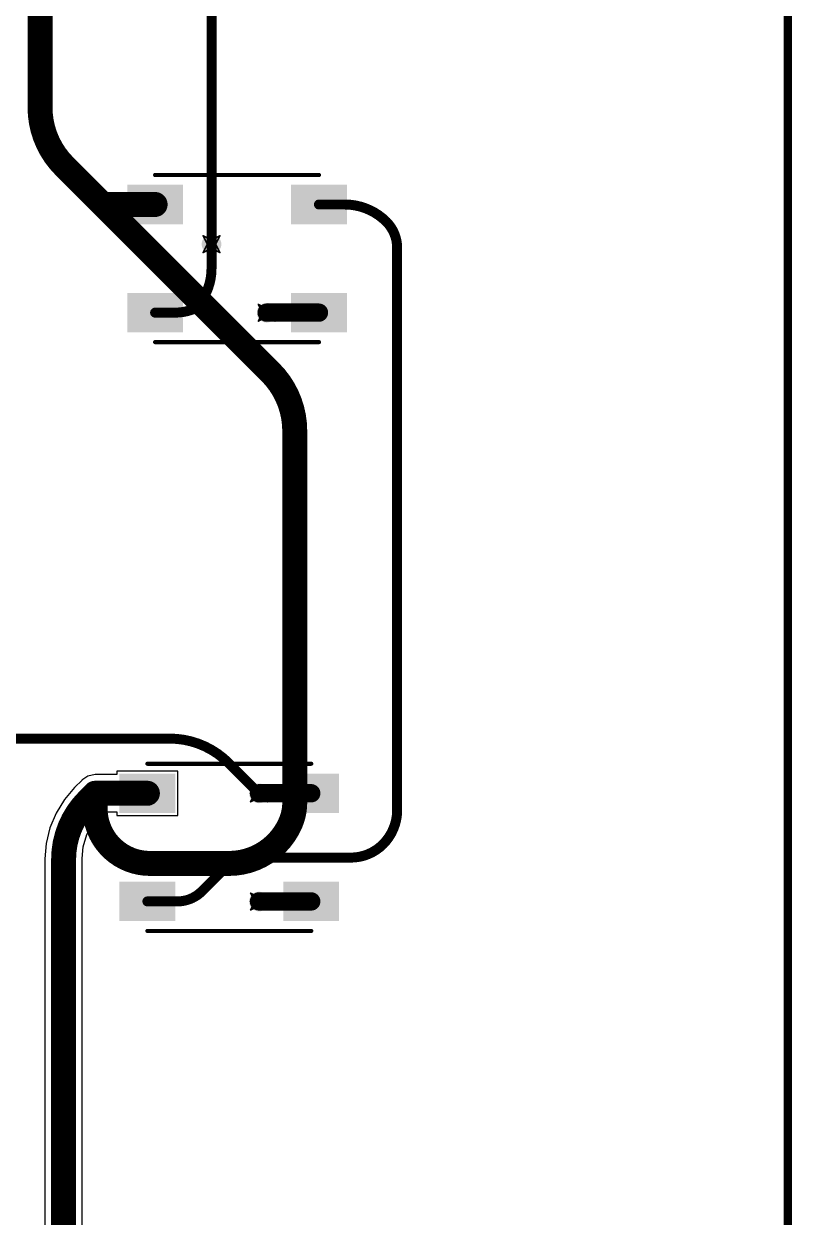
# Model space of a CAD drawing. Header units: inches. Extents: x -11 to 1110, y -7 to 455.
# Drawn here: x 680.68 to 704.13, y 102.49 to 138.9 of the extents above; entities that cross this region are included whole.
import ezdxf

# ---------------------------------------------------------------- set-up
doc = ezdxf.new("R2010")
doc.units = ezdxf.units.IN
for name, color, linetype in [('Board_outline', 216, 'Continuous'), ('Bottom Layer', 5, 'Continuous'), ('Drill Drawing', 1, 'Continuous'), ('Top Layer', 1, 'Continuous'), ('Top Overlay', 2, 'Continuous'), ('Top Paste', 8, 'Continuous'), ('Top Solder', 216, 'Continuous'), ('Via Holes', 16, 'Continuous')]:
    doc.layers.add(name, color=color, linetype=linetype)

# ---------------------------------------------------------------- blocks, each defined once
blk = doc.blocks.new('WS2812B_B_W_185')
at = {"layer": 'Top Layer'}
for points in [[(-3.24999985, 2.15000078), (-1.75000031, 2.15000078), (-1.75000031, 1.15000278), (-3.24999985, 1.15000278)], [(3.24999985, 1.15000278), (1.75000031, 1.15000278), (1.75000031, 2.15000078), (3.24999985, 2.15000078)], [(-3.24999985, -1.15000024), (-1.75000031, -1.15000024), (-1.75000031, -2.14999824), (-3.24999985, -2.14999824)], [(1.75000031, -1.15000024), (3.24999985, -1.15000024), (3.24999985, -2.14999824), (1.75000031, -2.14999824)]]:
    blk.add_hatch(color=1, dxfattribs=at).paths.add_polyline_path(points)
at = {"layer": 'Top Paste'}
for points in [[(-3.24999985, 2.15000078), (-1.75000031, 2.15000078), (-1.75000031, 1.15000278), (-3.24999985, 1.15000278)], [(3.24999985, 1.15000278), (1.75000031, 1.15000278), (1.75000031, 2.15000078), (3.24999985, 2.15000078)], [(-3.24999985, -1.15000024), (-1.75000031, -1.15000024), (-1.75000031, -2.14999824), (-3.24999985, -2.14999824)], [(1.75000031, -1.15000024), (3.24999985, -1.15000024), (3.24999985, -2.14999824), (1.75000031, -2.14999824)]]:
    blk.add_hatch(color=8, dxfattribs=at).paths.add_polyline_path(points)
at = {"layer": 'Top Solder'}
for points in [[(-3.35159985, 2.25160078), (-1.64840031, 2.25160078), (-1.64840031, 1.04840278), (-3.35159985, 1.04840278)], [(3.35159985, 1.04840278), (1.64840031, 1.04840278), (1.64840031, 2.25160078), (3.35159985, 2.25160078)], [(-3.35159985, -1.04840024), (-1.64840031, -1.04840024), (-1.64840031, -2.25159824), (-3.35159985, -2.25159824)], [(1.64840031, -1.04840024), (3.35159985, -1.04840024), (3.35159985, -2.25159824), (1.64840031, -2.25159824)]]:
    blk.add_hatch(color=216, dxfattribs=at).paths.add_polyline_path(points)
at = {"layer": 'Top Overlay'}
for points in [[(-2.50000008, 2.55080008, 0.127, 0.127, 0), (2.50000008, 2.55080008, 0.127, 0.127, 0)], [(-3.556, 1.8034, 0.254, 0.254, 0), (-3.429, 1.6764, 0.254, 0.254, 0)], [(-3.556, 1.5494, 0.254, 0.254, 0), (-3.556, 1.8034, 0.254, 0.254, 0)], [(-3.556, 1.5494, 0.254, 0.254, 0), (-3.429, 1.6764, 0.254, 0.254, 0)], [(-2.50000008, -2.55079754, 0.127, 0.127, 0), (2.50000008, -2.55079754, 0.127, 0.127, 0)]]:
    blk.add_lwpolyline(points, format="xyseb", dxfattribs=at)
for points in [[(-2.53175008, 2.55080008, 0.0635, 0.0635, 1), (-2.46825008, 2.55080008, 0.0635, 0.0635, 1)], [(2.46825008, 2.55080008, 0.0635, 0.0635, 1), (2.53175008, 2.55080008, 0.0635, 0.0635, 1)], [(-3.619499999999999, 1.8034, 0.127, 0.127, 1), (-3.4925, 1.8034, 0.127, 0.127, 1)], [(-3.619499999999999, 1.8034, 0.127, 0.127, 1), (-3.4925, 1.8034, 0.127, 0.127, 1)], [(-3.619499999999999, 1.5494, 0.127, 0.127, 1), (-3.4925, 1.5494, 0.127, 0.127, 1)], [(-3.619499999999999, 1.5494, 0.127, 0.127, 1), (-3.4925, 1.5494, 0.127, 0.127, 1)], [(-3.4925, 1.6764, 0.127, 0.127, 1), (-3.3655, 1.6764, 0.127, 0.127, 1)], [(-3.4925, 1.6764, 0.127, 0.127, 1), (-3.3655, 1.6764, 0.127, 0.127, 1)], [(-2.53175008, -2.55079754, 0.0635, 0.0635, 1), (-2.46825008, -2.55079754, 0.0635, 0.0635, 1)], [(2.46825008, -2.55079754, 0.0635, 0.0635, 1), (2.53175008, -2.55079754, 0.0635, 0.0635, 1)]]:
    blk.add_lwpolyline(points, format="xyseb", close=True, dxfattribs=at)
blk = doc.blocks.new('WS2812B_B_W_194')
at = {"layer": 'Top Layer'}
for points in [[(-3.24999985, 2.15000078), (-1.75000031, 2.15000078), (-1.75000031, 1.15000278), (-3.24999985, 1.15000278)], [(3.24999985, 1.15000278), (1.75000031, 1.15000278), (1.75000031, 2.15000078), (3.24999985, 2.15000078)], [(-3.24999985, -1.15000024), (-1.75000031, -1.15000024), (-1.75000031, -2.14999824), (-3.24999985, -2.14999824)], [(1.75000031, -1.15000024), (3.24999985, -1.15000024), (3.24999985, -2.14999824), (1.75000031, -2.14999824)]]:
    blk.add_hatch(color=1, dxfattribs=at).paths.add_polyline_path(points)
at = {"layer": 'Top Paste'}
for points in [[(-3.24999985, 2.15000078), (-1.75000031, 2.15000078), (-1.75000031, 1.15000278), (-3.24999985, 1.15000278)], [(3.24999985, 1.15000278), (1.75000031, 1.15000278), (1.75000031, 2.15000078), (3.24999985, 2.15000078)], [(-3.24999985, -1.15000024), (-1.75000031, -1.15000024), (-1.75000031, -2.14999824), (-3.24999985, -2.14999824)], [(1.75000031, -1.15000024), (3.24999985, -1.15000024), (3.24999985, -2.14999824), (1.75000031, -2.14999824)]]:
    blk.add_hatch(color=8, dxfattribs=at).paths.add_polyline_path(points)
at = {"layer": 'Top Solder'}
for points in [[(-3.35159985, 2.25160078), (-1.64840031, 2.25160078), (-1.64840031, 1.04840278), (-3.35159985, 1.04840278)], [(3.35159985, 1.04840278), (1.64840031, 1.04840278), (1.64840031, 2.25160078), (3.35159985, 2.25160078)], [(-3.35159985, -1.04840024), (-1.64840031, -1.04840024), (-1.64840031, -2.25159824), (-3.35159985, -2.25159824)], [(1.64840031, -1.04840024), (3.35159985, -1.04840024), (3.35159985, -2.25159824), (1.64840031, -2.25159824)]]:
    blk.add_hatch(color=216, dxfattribs=at).paths.add_polyline_path(points)
at = {"layer": 'Top Overlay'}
for points in [[(-2.50000008, 2.55080008, 0.127, 0.127, 0), (2.50000008, 2.55080008, 0.127, 0.127, 0)], [(-3.556, 1.8034, 0.254, 0.254, 0), (-3.429, 1.6764, 0.254, 0.254, 0)], [(-3.556, 1.5494, 0.254, 0.254, 0), (-3.556, 1.8034, 0.254, 0.254, 0)], [(-3.556, 1.5494, 0.254, 0.254, 0), (-3.429, 1.6764, 0.254, 0.254, 0)], [(-2.50000008, -2.55079754, 0.127, 0.127, 0), (2.50000008, -2.55079754, 0.127, 0.127, 0)]]:
    blk.add_lwpolyline(points, format="xyseb", dxfattribs=at)
for points in [[(-2.53175008, 2.55080008, 0.0635, 0.0635, 1), (-2.46825008, 2.55080008, 0.0635, 0.0635, 1)], [(2.46825008, 2.55080008, 0.0635, 0.0635, 1), (2.53175008, 2.55080008, 0.0635, 0.0635, 1)], [(-3.619499999999999, 1.8034, 0.127, 0.127, 1), (-3.4925, 1.8034, 0.127, 0.127, 1)], [(-3.619499999999999, 1.8034, 0.127, 0.127, 1), (-3.4925, 1.8034, 0.127, 0.127, 1)], [(-3.619499999999999, 1.5494, 0.127, 0.127, 1), (-3.4925, 1.5494, 0.127, 0.127, 1)], [(-3.619499999999999, 1.5494, 0.127, 0.127, 1), (-3.4925, 1.5494, 0.127, 0.127, 1)], [(-3.4925, 1.6764, 0.127, 0.127, 1), (-3.3655, 1.6764, 0.127, 0.127, 1)], [(-3.4925, 1.6764, 0.127, 0.127, 1), (-3.3655, 1.6764, 0.127, 0.127, 1)], [(-2.53175008, -2.55079754, 0.0635, 0.0635, 1), (-2.46825008, -2.55079754, 0.0635, 0.0635, 1)], [(2.46825008, -2.55079754, 0.0635, 0.0635, 1), (2.53175008, -2.55079754, 0.0635, 0.0635, 1)]]:
    blk.add_lwpolyline(points, format="xyseb", close=True, dxfattribs=at)

msp = doc.modelspace()

# ---------------------------------------------------------------- hatches: boundary and pattern name
at = {"layer": 'Bottom Layer'}
h = msp.add_hatch(color=5, dxfattribs=at)
edge = h.paths.add_edge_path()
edge.add_arc((683.09215934, 133.38894328), 0.2999994, 0, 360)
h = msp.add_hatch(color=5, dxfattribs=at)
edge = h.paths.add_edge_path()
edge.add_arc((686.4096, 132.1816), 0.2999994, 0, 360)
h = msp.add_hatch(color=5, dxfattribs=at)
edge = h.paths.add_edge_path()
edge.add_arc((688.0921595, 130.08894226), 0.2999994, 0, 360)
h = msp.add_hatch(color=5, dxfattribs=at)
edge = h.paths.add_edge_path()
edge.add_arc((682.85725506, 115.42186466), 0.2999994, 0, 360)
h = msp.add_hatch(color=5, dxfattribs=at)
edge = h.paths.add_edge_path()
edge.add_arc((687.85725522, 115.42186466), 0.2999994, 0, 360)
h = msp.add_hatch(color=5, dxfattribs=at)
edge = h.paths.add_edge_path()
edge.add_arc((687.85725522, 112.12186364), 0.2999994, 0, 360)
at = {"layer": 'Top Layer'}
h = msp.add_hatch(color=1, dxfattribs=at)
edge = h.paths.add_edge_path()
edge.add_arc((683.09215934, 133.38894328), 0.2999994, 0, 360)
h = msp.add_hatch(color=1, dxfattribs=at)
edge = h.paths.add_edge_path()
edge.add_arc((686.4096, 132.1816), 0.2999994, 0, 360)
h = msp.add_hatch(color=1, dxfattribs=at)
edge = h.paths.add_edge_path()
edge.add_arc((688.0921595, 130.08894226), 0.2999994, 0, 360)
h = msp.add_hatch(color=1, dxfattribs=at)
edge = h.paths.add_edge_path()
edge.add_arc((682.85725506, 115.42186466), 0.2999994, 0, 360)
h = msp.add_hatch(color=1, dxfattribs=at)
edge = h.paths.add_edge_path()
edge.add_arc((687.85725522, 115.42186466), 0.2999994, 0, 360)
h = msp.add_hatch(color=1, dxfattribs=at)
edge = h.paths.add_edge_path()
edge.add_arc((687.85725522, 112.12186364), 0.2999994, 0, 360)
at = {"layer": 'Via Holes'}
h = msp.add_hatch(color=7, dxfattribs=at)
edge = h.paths.add_edge_path()
edge.add_arc((683.09215934, 133.38894328), 0.1499997, 0, 360)
h = msp.add_hatch(color=7, dxfattribs=at)
edge = h.paths.add_edge_path()
edge.add_arc((686.4096, 132.1816), 0.1499997, 0, 360)
h = msp.add_hatch(color=7, dxfattribs=at)
edge = h.paths.add_edge_path()
edge.add_arc((688.0921595, 130.08894226), 0.1499997, 0, 360)
h = msp.add_hatch(color=7, dxfattribs=at)
edge = h.paths.add_edge_path()
edge.add_arc((682.85725506, 115.42186466), 0.1499997, 0, 360)
h = msp.add_hatch(color=7, dxfattribs=at)
edge = h.paths.add_edge_path()
edge.add_arc((687.85725522, 115.42186466), 0.1499997, 0, 360)
h = msp.add_hatch(color=7, dxfattribs=at)
edge = h.paths.add_edge_path()
edge.add_arc((687.85725522, 112.12186364), 0.1499997, 0, 360)

# ---------------------------------------------------------------- linework, layer by layer
at = {"layer": 'Board_outline'}
msp.add_lwpolyline([(703.99999916, 0, 0.254, 0.254, 0), (703.99999916, 369.9999991399999, 0.254, 0.254, 0)], format="xyseb", dxfattribs=at)
at = {"layer": 'Bottom Layer'}
for points in [[(686.4096, 132.1816, 0.3048, 0.3048, 0), (686.4096, 149.2952691, 0.3048, 0.3048, 0)], [(681.1772, 136.35600618, 0.7619999999999999, 0.7619999999999999, 0), (681.1772, 147.39333742, 0.7619999999999999, 0.7619999999999999, 0)], [(681.92114822, 134.5599544, 0.7619999999999999, 0.7619999999999999, -0.198912367379658), (681.1772, 136.35600618, 0.7619999999999999, 0.7619999999999999, 0)], [(681.92114822, 134.5599544, 0.7619999999999999, 0.7619999999999999, 0), (683.09215934, 133.38894328, 0.7619999999999999, 0.7619999999999999, 0)], [(683.09215934, 133.38894328, 0.7619999999999999, 0.7619999999999999, 0), (688.2056517799999, 128.27545084, 0.7619999999999999, 0.7619999999999999, 0)], [(688.2056517799999, 128.27545084, 0.7619999999999999, 0.7619999999999999, -0.198912367379658), (688.9495999999999, 126.47939906, 0.7619999999999999, 0.7619999999999999, 0)], [(688.94959746, 115.14284566, 0.7619999999999999, 0.7619999999999999, 0), (688.9495999999999, 126.47939906, 0.7619999999999999, 0.7619999999999999, 0)], [(669.82010054, 117.094, 0.3048, 0.3048, 0), (685.13301632, 117.094, 0.3048, 0.3048, 0)], [(685.13301632, 117.094, 0.3048, 0.3048, -0.198912367379658), (686.9290681, 116.35005178, 0.3048, 0.3048, 0)], [(686.9290681, 116.35005178, 0.3048, 0.3048, 0), (687.85725522, 115.42186466, 0.3048, 0.3048, 0)], [(682.85725506, 114.95674494, 0.7619999999999999, 0.7619999999999999, 0), (682.85725506, 115.42186466, 0.7619999999999999, 0.7619999999999999, 0)], [(688.9495999999999, 115.14284566, 0.7619999999999999, 0.7619999999999999, -0.1012647604490664), (688.82302418, 114.52428708, 0.7619999999999999, 0.7619999999999999, 0)], [(684.53, 113.284, 0.7619999999999999, 0.7619999999999999, -0.4142135623730951), (682.85725506, 114.95674494, 0.7619999999999999, 0.7619999999999999, 0)], [(688.82302418, 114.52428708, 0.7619999999999999, 0.7619999999999999, -0.3003504502585266), (686.94454686, 113.28399746, 0.7619999999999999, 0.7619999999999999, 0)], [(684.53, 113.284, 0.7619999999999999, 0.7619999999999999, 0), (686.94257836, 113.284, 0.7619999999999999, 0.7619999999999999, 0)], [(686.94257836, 113.284, 0.7619999999999999, 0.7619999999999999, 0), (686.94454686, 113.28399746, 0.7619999999999999, 0.7619999999999999, 0)]]:
    msp.add_lwpolyline(points, format="xyseb", dxfattribs=at)
for points in [[(680.9867, 136.35600618, 0.3809999999999999, 0.3809999999999999, 1), (681.3677, 136.35600618, 0.3809999999999999, 0.3809999999999999, 1)], [(680.9867, 136.35600618, 0.3809999999999999, 0.3809999999999999, 1), (681.3677, 136.35600618, 0.3809999999999999, 0.3809999999999999, 1)], [(681.7306482199999, 134.5599544, 0.3809999999999999, 0.3809999999999999, 1), (682.11164822, 134.5599544, 0.3809999999999999, 0.3809999999999999, 1)], [(681.7306482199999, 134.5599544, 0.3809999999999999, 0.3809999999999999, 1), (682.11164822, 134.5599544, 0.3809999999999999, 0.3809999999999999, 1)], [(682.9016593399999, 133.38894328, 0.3809999999999999, 0.3809999999999999, 1), (683.28265934, 133.38894328, 0.3809999999999999, 0.3809999999999999, 1)], [(682.9016593399999, 133.38894328, 0.3809999999999999, 0.3809999999999999, 1), (683.28265934, 133.38894328, 0.3809999999999999, 0.3809999999999999, 1)], [(686.3334, 132.1816, 0.1524, 0.1524, 1), (686.4858, 132.1816, 0.1524, 0.1524, 1)], [(688.01515178, 128.27545084, 0.3809999999999999, 0.3809999999999999, 1), (688.39615178, 128.27545084, 0.3809999999999999, 0.3809999999999999, 1)], [(688.01515178, 128.27545084, 0.3809999999999999, 0.3809999999999999, 1), (688.39615178, 128.27545084, 0.3809999999999999, 0.3809999999999999, 1)], [(688.7590999999999, 126.47939906, 0.3809999999999999, 0.3809999999999999, 1), (689.1401, 126.47939906, 0.3809999999999999, 0.3809999999999999, 1)], [(688.7590999999999, 126.47939906, 0.3809999999999999, 0.3809999999999999, 1), (689.1401, 126.47939906, 0.3809999999999999, 0.3809999999999999, 1)], [(685.05681632, 117.094, 0.1524, 0.1524, 1), (685.20921632, 117.094, 0.1524, 0.1524, 1)], [(685.05681632, 117.094, 0.1524, 0.1524, 1), (685.20921632, 117.094, 0.1524, 0.1524, 1)], [(686.8528681, 116.35005178, 0.1524, 0.1524, 1), (687.0052681, 116.35005178, 0.1524, 0.1524, 1)], [(686.8528681, 116.35005178, 0.1524, 0.1524, 1), (687.0052681, 116.35005178, 0.1524, 0.1524, 1)], [(682.66675506, 115.42186466, 0.3809999999999999, 0.3809999999999999, 1), (683.0477550599999, 115.42186466, 0.3809999999999999, 0.3809999999999999, 1)], [(687.78105522, 115.42186466, 0.1524, 0.1524, 1), (687.9334552199999, 115.42186466, 0.1524, 0.1524, 1)], [(688.75909746, 115.14284566, 0.3809999999999999, 0.3809999999999999, 1), (689.14009746, 115.14284566, 0.3809999999999999, 0.3809999999999999, 1)], [(688.7590999999999, 115.14284566, 0.3809999999999999, 0.3809999999999999, 1), (689.1401, 115.14284566, 0.3809999999999999, 0.3809999999999999, 1)], [(682.66675506, 114.95674494, 0.3809999999999999, 0.3809999999999999, 1), (683.0477550599999, 114.95674494, 0.3809999999999999, 0.3809999999999999, 1)], [(682.66675506, 114.95674494, 0.3809999999999999, 0.3809999999999999, 1), (683.0477550599999, 114.95674494, 0.3809999999999999, 0.3809999999999999, 1)], [(688.6325241799999, 114.52428708, 0.3809999999999999, 0.3809999999999999, 1), (689.01352418, 114.52428708, 0.3809999999999999, 0.3809999999999999, 1)], [(688.6325241799999, 114.52428708, 0.3809999999999999, 0.3809999999999999, 1), (689.01352418, 114.52428708, 0.3809999999999999, 0.3809999999999999, 1)], [(684.3394999999999, 113.284, 0.3809999999999999, 0.3809999999999999, 1), (684.7204999999999, 113.284, 0.3809999999999999, 0.3809999999999999, 1)], [(684.3394999999999, 113.284, 0.3809999999999999, 0.3809999999999999, 1), (684.7204999999999, 113.284, 0.3809999999999999, 0.3809999999999999, 1)], [(686.7520783599999, 113.284, 0.3809999999999999, 0.3809999999999999, 1), (687.13307836, 113.284, 0.3809999999999999, 0.3809999999999999, 1)], [(686.7520783599999, 113.284, 0.3809999999999999, 0.3809999999999999, 1), (687.13307836, 113.284, 0.3809999999999999, 0.3809999999999999, 1)], [(686.7540468599999, 113.28399746, 0.3809999999999999, 0.3809999999999999, 1), (687.13504686, 113.28399746, 0.3809999999999999, 0.3809999999999999, 1)], [(686.7540468599999, 113.28399746, 0.3809999999999999, 0.3809999999999999, 1), (687.13504686, 113.28399746, 0.3809999999999999, 0.3809999999999999, 1)]]:
    msp.add_lwpolyline(points, format="xyseb", close=True, dxfattribs=at)
at = {"layer": 'Drill Drawing'}
for points in [[(682.83815934, 133.64294328, 0.0508, 0.0508, 0), (683.09215934, 133.51594328, 0.0508, 0.0508, 0)], [(682.83815934, 133.64294328, 0.0508, 0.0508, 0), (682.96515934, 133.38894328, 0.0508, 0.0508, 0)], [(683.09215934, 133.51594328, 0.0508, 0.0508, 0), (683.34615934, 133.64294328, 0.0508, 0.0508, 0)], [(683.2191593399999, 133.38894328, 0.0508, 0.0508, 0), (683.34615934, 133.64294328, 0.0508, 0.0508, 0)], [(682.83815934, 133.13494328, 0.0508, 0.0508, 0), (682.96515934, 133.38894328, 0.0508, 0.0508, 0)], [(682.83815934, 133.13494328, 0.0508, 0.0508, 0), (683.09215934, 133.26194328, 0.0508, 0.0508, 0)], [(683.09215934, 133.26194328, 0.0508, 0.0508, 0), (683.34615934, 133.13494328, 0.0508, 0.0508, 0)], [(683.2191593399999, 133.38894328, 0.0508, 0.0508, 0), (683.34615934, 133.13494328, 0.0508, 0.0508, 0)], [(686.1555999999999, 132.4356, 0.0508, 0.0508, 0), (686.4096, 132.3086, 0.0508, 0.0508, 0)], [(686.1555999999999, 132.4356, 0.0508, 0.0508, 0), (686.2825999999999, 132.1816, 0.0508, 0.0508, 0)], [(686.1555999999999, 131.9276, 0.0508, 0.0508, 0), (686.2825999999999, 132.1816, 0.0508, 0.0508, 0)], [(686.4096, 132.3086, 0.0508, 0.0508, 0), (686.6636, 132.4356, 0.0508, 0.0508, 0)], [(686.5365999999999, 132.1816, 0.0508, 0.0508, 0), (686.6636, 132.4356, 0.0508, 0.0508, 0)], [(686.5365999999999, 132.1816, 0.0508, 0.0508, 0), (686.6636, 131.9276, 0.0508, 0.0508, 0)], [(686.1555999999999, 131.9276, 0.0508, 0.0508, 0), (686.4096, 132.0546, 0.0508, 0.0508, 0)], [(686.4096, 132.0546, 0.0508, 0.0508, 0), (686.6636, 131.9276, 0.0508, 0.0508, 0)], [(687.8381595, 130.34294226, 0.0508, 0.0508, 0), (688.0921595, 130.21594226, 0.0508, 0.0508, 0)], [(687.8381595, 130.34294226, 0.0508, 0.0508, 0), (687.9651594999999, 130.08894226, 0.0508, 0.0508, 0)], [(688.0921595, 130.21594226, 0.0508, 0.0508, 0), (688.3461595, 130.34294226, 0.0508, 0.0508, 0)], [(688.2191595, 130.08894226, 0.0508, 0.0508, 0), (688.3461595, 130.34294226, 0.0508, 0.0508, 0)], [(687.8381595, 129.83494226, 0.0508, 0.0508, 0), (687.9651594999999, 130.08894226, 0.0508, 0.0508, 0)], [(688.2191595, 130.08894226, 0.0508, 0.0508, 0), (688.3461595, 129.83494226, 0.0508, 0.0508, 0)], [(687.8381595, 129.83494226, 0.0508, 0.0508, 0), (688.0921595, 129.96194226, 0.0508, 0.0508, 0)], [(688.0921595, 129.96194226, 0.0508, 0.0508, 0), (688.3461595, 129.83494226, 0.0508, 0.0508, 0)], [(682.6032550599999, 115.67586466, 0.0508, 0.0508, 0), (682.85725506, 115.54886466, 0.0508, 0.0508, 0)], [(682.6032550599999, 115.67586466, 0.0508, 0.0508, 0), (682.73025506, 115.42186466, 0.0508, 0.0508, 0)], [(682.6032550599999, 115.16786466, 0.0508, 0.0508, 0), (682.73025506, 115.42186466, 0.0508, 0.0508, 0)], [(682.85725506, 115.54886466, 0.0508, 0.0508, 0), (683.11125506, 115.67586466, 0.0508, 0.0508, 0)], [(682.98425506, 115.42186466, 0.0508, 0.0508, 0), (683.11125506, 115.67586466, 0.0508, 0.0508, 0)], [(682.98425506, 115.42186466, 0.0508, 0.0508, 0), (683.11125506, 115.16786466, 0.0508, 0.0508, 0)], [(687.6032552199999, 115.67586466, 0.0508, 0.0508, 0), (687.85725522, 115.54886466, 0.0508, 0.0508, 0)], [(687.6032552199999, 115.67586466, 0.0508, 0.0508, 0), (687.73025522, 115.42186466, 0.0508, 0.0508, 0)], [(687.6032552199999, 115.16786466, 0.0508, 0.0508, 0), (687.73025522, 115.42186466, 0.0508, 0.0508, 0)], [(687.85725522, 115.54886466, 0.0508, 0.0508, 0), (688.11125522, 115.67586466, 0.0508, 0.0508, 0)], [(687.9842552199999, 115.42186466, 0.0508, 0.0508, 0), (688.11125522, 115.67586466, 0.0508, 0.0508, 0)], [(687.9842552199999, 115.42186466, 0.0508, 0.0508, 0), (688.11125522, 115.16786466, 0.0508, 0.0508, 0)], [(682.6032550599999, 115.16786466, 0.0508, 0.0508, 0), (682.85725506, 115.29486466, 0.0508, 0.0508, 0)], [(682.85725506, 115.29486466, 0.0508, 0.0508, 0), (683.11125506, 115.16786466, 0.0508, 0.0508, 0)], [(687.6032552199999, 115.16786466, 0.0508, 0.0508, 0), (687.85725522, 115.29486466, 0.0508, 0.0508, 0)], [(687.85725522, 115.29486466, 0.0508, 0.0508, 0), (688.11125522, 115.16786466, 0.0508, 0.0508, 0)], [(687.6032552199999, 112.37586364, 0.0508, 0.0508, 0), (687.85725522, 112.24886364, 0.0508, 0.0508, 0)], [(687.6032552199999, 112.37586364, 0.0508, 0.0508, 0), (687.73025522, 112.12186364, 0.0508, 0.0508, 0)], [(687.85725522, 112.24886364, 0.0508, 0.0508, 0), (688.11125522, 112.37586364, 0.0508, 0.0508, 0)], [(687.9842552199999, 112.12186364, 0.0508, 0.0508, 0), (688.11125522, 112.37586364, 0.0508, 0.0508, 0)], [(687.6032552199999, 111.86786364, 0.0508, 0.0508, 0), (687.73025522, 112.12186364, 0.0508, 0.0508, 0)], [(687.6032552199999, 111.86786364, 0.0508, 0.0508, 0), (687.85725522, 111.99486364, 0.0508, 0.0508, 0)], [(687.85725522, 111.99486364, 0.0508, 0.0508, 0), (688.11125522, 111.86786364, 0.0508, 0.0508, 0)], [(687.9842552199999, 112.12186364, 0.0508, 0.0508, 0), (688.11125522, 111.86786364, 0.0508, 0.0508, 0)]]:
    msp.add_lwpolyline(points, format="xyseb", dxfattribs=at)
for points in [[(682.82545934, 133.64294328, 0.0254, 0.0254, 1), (682.8508593399999, 133.64294328, 0.0254, 0.0254, 1)], [(682.82545934, 133.64294328, 0.0254, 0.0254, 1), (682.8508593399999, 133.64294328, 0.0254, 0.0254, 1)], [(683.33345934, 133.64294328, 0.0254, 0.0254, 1), (683.35885934, 133.64294328, 0.0254, 0.0254, 1)], [(683.33345934, 133.64294328, 0.0254, 0.0254, 1), (683.35885934, 133.64294328, 0.0254, 0.0254, 1)], [(682.9524593399999, 133.38894328, 0.0254, 0.0254, 1), (682.97785934, 133.38894328, 0.0254, 0.0254, 1)], [(682.9524593399999, 133.38894328, 0.0254, 0.0254, 1), (682.97785934, 133.38894328, 0.0254, 0.0254, 1)], [(683.07945934, 133.51594328, 0.0254, 0.0254, 1), (683.10485934, 133.51594328, 0.0254, 0.0254, 1)], [(683.07945934, 133.51594328, 0.0254, 0.0254, 1), (683.10485934, 133.51594328, 0.0254, 0.0254, 1)], [(683.07945934, 133.26194328, 0.0254, 0.0254, 1), (683.10485934, 133.26194328, 0.0254, 0.0254, 1)], [(683.07945934, 133.26194328, 0.0254, 0.0254, 1), (683.10485934, 133.26194328, 0.0254, 0.0254, 1)], [(683.2064593399999, 133.38894328, 0.0254, 0.0254, 1), (683.23185934, 133.38894328, 0.0254, 0.0254, 1)], [(683.2064593399999, 133.38894328, 0.0254, 0.0254, 1), (683.23185934, 133.38894328, 0.0254, 0.0254, 1)], [(682.82545934, 133.13494328, 0.0254, 0.0254, 1), (682.8508593399999, 133.13494328, 0.0254, 0.0254, 1)], [(682.82545934, 133.13494328, 0.0254, 0.0254, 1), (682.8508593399999, 133.13494328, 0.0254, 0.0254, 1)], [(683.33345934, 133.13494328, 0.0254, 0.0254, 1), (683.35885934, 133.13494328, 0.0254, 0.0254, 1)], [(683.33345934, 133.13494328, 0.0254, 0.0254, 1), (683.35885934, 133.13494328, 0.0254, 0.0254, 1)], [(686.1428999999999, 132.4356, 0.0254, 0.0254, 1), (686.1683, 132.4356, 0.0254, 0.0254, 1)], [(686.1428999999999, 132.4356, 0.0254, 0.0254, 1), (686.1683, 132.4356, 0.0254, 0.0254, 1)], [(686.2698999999999, 132.1816, 0.0254, 0.0254, 1), (686.2953, 132.1816, 0.0254, 0.0254, 1)], [(686.2698999999999, 132.1816, 0.0254, 0.0254, 1), (686.2953, 132.1816, 0.0254, 0.0254, 1)], [(686.3969, 132.3086, 0.0254, 0.0254, 1), (686.4223, 132.3086, 0.0254, 0.0254, 1)], [(686.3969, 132.3086, 0.0254, 0.0254, 1), (686.4223, 132.3086, 0.0254, 0.0254, 1)], [(686.5239, 132.1816, 0.0254, 0.0254, 1), (686.5492999999999, 132.1816, 0.0254, 0.0254, 1)], [(686.5239, 132.1816, 0.0254, 0.0254, 1), (686.5492999999999, 132.1816, 0.0254, 0.0254, 1)], [(686.6509, 132.4356, 0.0254, 0.0254, 1), (686.6763, 132.4356, 0.0254, 0.0254, 1)], [(686.6509, 132.4356, 0.0254, 0.0254, 1), (686.6763, 132.4356, 0.0254, 0.0254, 1)], [(686.1428999999999, 131.9276, 0.0254, 0.0254, 1), (686.1683, 131.9276, 0.0254, 0.0254, 1)], [(686.1428999999999, 131.9276, 0.0254, 0.0254, 1), (686.1683, 131.9276, 0.0254, 0.0254, 1)], [(686.3969, 132.0546, 0.0254, 0.0254, 1), (686.4223, 132.0546, 0.0254, 0.0254, 1)], [(686.3969, 132.0546, 0.0254, 0.0254, 1), (686.4223, 132.0546, 0.0254, 0.0254, 1)], [(686.6509, 131.9276, 0.0254, 0.0254, 1), (686.6763, 131.9276, 0.0254, 0.0254, 1)], [(686.6509, 131.9276, 0.0254, 0.0254, 1), (686.6763, 131.9276, 0.0254, 0.0254, 1)], [(687.8254595, 130.34294226, 0.0254, 0.0254, 1), (687.8508595, 130.34294226, 0.0254, 0.0254, 1)], [(687.8254595, 130.34294226, 0.0254, 0.0254, 1), (687.8508595, 130.34294226, 0.0254, 0.0254, 1)], [(688.3334595, 130.34294226, 0.0254, 0.0254, 1), (688.3588595, 130.34294226, 0.0254, 0.0254, 1)], [(688.3334595, 130.34294226, 0.0254, 0.0254, 1), (688.3588595, 130.34294226, 0.0254, 0.0254, 1)], [(687.9524595, 130.08894226, 0.0254, 0.0254, 1), (687.9778594999999, 130.08894226, 0.0254, 0.0254, 1)], [(687.9524595, 130.08894226, 0.0254, 0.0254, 1), (687.9778594999999, 130.08894226, 0.0254, 0.0254, 1)], [(688.0794595, 130.21594226, 0.0254, 0.0254, 1), (688.1048595, 130.21594226, 0.0254, 0.0254, 1)], [(688.0794595, 130.21594226, 0.0254, 0.0254, 1), (688.1048595, 130.21594226, 0.0254, 0.0254, 1)], [(688.2064594999999, 130.08894226, 0.0254, 0.0254, 1), (688.2318594999999, 130.08894226, 0.0254, 0.0254, 1)], [(688.2064594999999, 130.08894226, 0.0254, 0.0254, 1), (688.2318594999999, 130.08894226, 0.0254, 0.0254, 1)], [(687.8254595, 129.83494226, 0.0254, 0.0254, 1), (687.8508595, 129.83494226, 0.0254, 0.0254, 1)], [(687.8254595, 129.83494226, 0.0254, 0.0254, 1), (687.8508595, 129.83494226, 0.0254, 0.0254, 1)], [(688.0794595, 129.96194226, 0.0254, 0.0254, 1), (688.1048595, 129.96194226, 0.0254, 0.0254, 1)], [(688.0794595, 129.96194226, 0.0254, 0.0254, 1), (688.1048595, 129.96194226, 0.0254, 0.0254, 1)], [(688.3334595, 129.83494226, 0.0254, 0.0254, 1), (688.3588595, 129.83494226, 0.0254, 0.0254, 1)], [(688.3334595, 129.83494226, 0.0254, 0.0254, 1), (688.3588595, 129.83494226, 0.0254, 0.0254, 1)], [(682.59055506, 115.67586466, 0.0254, 0.0254, 1), (682.6159550599999, 115.67586466, 0.0254, 0.0254, 1)], [(682.59055506, 115.67586466, 0.0254, 0.0254, 1), (682.6159550599999, 115.67586466, 0.0254, 0.0254, 1)], [(682.71755506, 115.42186466, 0.0254, 0.0254, 1), (682.74295506, 115.42186466, 0.0254, 0.0254, 1)], [(682.71755506, 115.42186466, 0.0254, 0.0254, 1), (682.74295506, 115.42186466, 0.0254, 0.0254, 1)], [(682.84455506, 115.54886466, 0.0254, 0.0254, 1), (682.8699550599999, 115.54886466, 0.0254, 0.0254, 1)], [(682.84455506, 115.54886466, 0.0254, 0.0254, 1), (682.8699550599999, 115.54886466, 0.0254, 0.0254, 1)], [(682.97155506, 115.42186466, 0.0254, 0.0254, 1), (682.9969550599999, 115.42186466, 0.0254, 0.0254, 1)], [(682.97155506, 115.42186466, 0.0254, 0.0254, 1), (682.9969550599999, 115.42186466, 0.0254, 0.0254, 1)], [(683.09855506, 115.67586466, 0.0254, 0.0254, 1), (683.12395506, 115.67586466, 0.0254, 0.0254, 1)], [(683.09855506, 115.67586466, 0.0254, 0.0254, 1), (683.12395506, 115.67586466, 0.0254, 0.0254, 1)], [(687.5905552199999, 115.67586466, 0.0254, 0.0254, 1), (687.61595522, 115.67586466, 0.0254, 0.0254, 1)], [(687.5905552199999, 115.67586466, 0.0254, 0.0254, 1), (687.61595522, 115.67586466, 0.0254, 0.0254, 1)], [(687.7175552199999, 115.42186466, 0.0254, 0.0254, 1), (687.74295522, 115.42186466, 0.0254, 0.0254, 1)], [(687.7175552199999, 115.42186466, 0.0254, 0.0254, 1), (687.74295522, 115.42186466, 0.0254, 0.0254, 1)], [(687.84455522, 115.54886466, 0.0254, 0.0254, 1), (687.86995522, 115.54886466, 0.0254, 0.0254, 1)], [(687.84455522, 115.54886466, 0.0254, 0.0254, 1), (687.86995522, 115.54886466, 0.0254, 0.0254, 1)], [(687.97155522, 115.42186466, 0.0254, 0.0254, 1), (687.9969552199999, 115.42186466, 0.0254, 0.0254, 1)], [(687.97155522, 115.42186466, 0.0254, 0.0254, 1), (687.9969552199999, 115.42186466, 0.0254, 0.0254, 1)], [(688.09855522, 115.67586466, 0.0254, 0.0254, 1), (688.12395522, 115.67586466, 0.0254, 0.0254, 1)], [(688.09855522, 115.67586466, 0.0254, 0.0254, 1), (688.12395522, 115.67586466, 0.0254, 0.0254, 1)], [(682.59055506, 115.16786466, 0.0254, 0.0254, 1), (682.6159550599999, 115.16786466, 0.0254, 0.0254, 1)], [(682.59055506, 115.16786466, 0.0254, 0.0254, 1), (682.6159550599999, 115.16786466, 0.0254, 0.0254, 1)], [(682.84455506, 115.29486466, 0.0254, 0.0254, 1), (682.8699550599999, 115.29486466, 0.0254, 0.0254, 1)], [(682.84455506, 115.29486466, 0.0254, 0.0254, 1), (682.8699550599999, 115.29486466, 0.0254, 0.0254, 1)], [(683.09855506, 115.16786466, 0.0254, 0.0254, 1), (683.12395506, 115.16786466, 0.0254, 0.0254, 1)], [(683.09855506, 115.16786466, 0.0254, 0.0254, 1), (683.12395506, 115.16786466, 0.0254, 0.0254, 1)], [(687.5905552199999, 115.16786466, 0.0254, 0.0254, 1), (687.61595522, 115.16786466, 0.0254, 0.0254, 1)], [(687.5905552199999, 115.16786466, 0.0254, 0.0254, 1), (687.61595522, 115.16786466, 0.0254, 0.0254, 1)], [(687.84455522, 115.29486466, 0.0254, 0.0254, 1), (687.86995522, 115.29486466, 0.0254, 0.0254, 1)], [(687.84455522, 115.29486466, 0.0254, 0.0254, 1), (687.86995522, 115.29486466, 0.0254, 0.0254, 1)], [(688.09855522, 115.16786466, 0.0254, 0.0254, 1), (688.12395522, 115.16786466, 0.0254, 0.0254, 1)], [(688.09855522, 115.16786466, 0.0254, 0.0254, 1), (688.12395522, 115.16786466, 0.0254, 0.0254, 1)], [(687.5905552199999, 112.37586364, 0.0254, 0.0254, 1), (687.61595522, 112.37586364, 0.0254, 0.0254, 1)], [(687.5905552199999, 112.37586364, 0.0254, 0.0254, 1), (687.61595522, 112.37586364, 0.0254, 0.0254, 1)], [(687.84455522, 112.24886364, 0.0254, 0.0254, 1), (687.86995522, 112.24886364, 0.0254, 0.0254, 1)], [(687.84455522, 112.24886364, 0.0254, 0.0254, 1), (687.86995522, 112.24886364, 0.0254, 0.0254, 1)], [(688.09855522, 112.37586364, 0.0254, 0.0254, 1), (688.12395522, 112.37586364, 0.0254, 0.0254, 1)], [(688.09855522, 112.37586364, 0.0254, 0.0254, 1), (688.12395522, 112.37586364, 0.0254, 0.0254, 1)], [(687.5905552199999, 111.86786364, 0.0254, 0.0254, 1), (687.61595522, 111.86786364, 0.0254, 0.0254, 1)], [(687.5905552199999, 111.86786364, 0.0254, 0.0254, 1), (687.61595522, 111.86786364, 0.0254, 0.0254, 1)], [(687.7175552199999, 112.12186364, 0.0254, 0.0254, 1), (687.74295522, 112.12186364, 0.0254, 0.0254, 1)], [(687.7175552199999, 112.12186364, 0.0254, 0.0254, 1), (687.74295522, 112.12186364, 0.0254, 0.0254, 1)], [(687.84455522, 111.99486364, 0.0254, 0.0254, 1), (687.86995522, 111.99486364, 0.0254, 0.0254, 1)], [(687.84455522, 111.99486364, 0.0254, 0.0254, 1), (687.86995522, 111.99486364, 0.0254, 0.0254, 1)], [(687.97155522, 112.12186364, 0.0254, 0.0254, 1), (687.9969552199999, 112.12186364, 0.0254, 0.0254, 1)], [(687.97155522, 112.12186364, 0.0254, 0.0254, 1), (687.9969552199999, 112.12186364, 0.0254, 0.0254, 1)], [(688.09855522, 111.86786364, 0.0254, 0.0254, 1), (688.12395522, 111.86786364, 0.0254, 0.0254, 1)], [(688.09855522, 111.86786364, 0.0254, 0.0254, 1), (688.12395522, 111.86786364, 0.0254, 0.0254, 1)]]:
    msp.add_lwpolyline(points, format="xyseb", close=True, dxfattribs=at)
at = {"layer": 'Top Layer'}
for p, q in [((682.4475555999999, 115.81790908), (682.2368397399999, 115.60719322)), ((682.45438312, 115.8281275), (682.4475555999999, 115.81790908)), ((682.6392214599999, 115.95163246), (682.45438312, 115.8281275)), ((682.85725506, 115.99500296), (682.6392214599999, 115.95163246)), ((683.5250871, 115.99500296), (682.85725506, 115.99500296)), ((685.3806840999999, 116.10305456), (683.5250871, 116.10305456)), ((683.5250871, 116.10305456), (683.5250871, 115.99500296)), ((685.3806840999999, 114.74745656), (685.3806840999999, 116.10305456)), ((682.23039068, 115.59754122), (681.9210313799999, 115.2353296)), ((682.2368397399999, 115.60719322), (682.23039068, 115.59754122)), ((681.9210313799999, 115.2353296), (681.6661753999999, 114.81944524)), ((681.6661753999999, 114.81944524), (681.47951842, 114.36881114)), ((682.7910956799999, 114.5072005), (683.02043482, 114.7866513)), ((683.02043482, 114.7866513), (683.04258362, 114.80144934)), ((683.04258362, 114.80144934), (683.0966424399999, 114.85550816)), ((683.0966424399999, 114.85550816), (683.5250871, 114.85550816)), ((683.5250871, 114.85550816), (683.5250871, 114.74745656)), ((683.5250871, 114.74745656), (685.3806840999999, 114.74745656)), ((681.47951842, 114.36881114), (681.36565276, 113.8945271)), ((682.60830712, 114.1652276), (682.7910956799999, 114.5072005)), ((682.49574448, 113.79416408), (682.60830712, 114.1652276)), ((681.36565276, 113.8945271), (681.3282766599999, 113.419636)), ((682.46031148, 113.43440356), (682.49574448, 113.79416408)), ((681.3282766599999, 113.419636), (681.32601606, 113.4082695)), ((681.32601606, 113.4082695), (681.32601606, 98.09666944)), ((682.46551086, 113.4082695), (682.46031148, 113.43440356)), ((682.46551086, 98.2779213), (682.46551086, 113.4082695))]:
    msp.add_line(p, q, dxfattribs=at)
for points in [[(683.09215934, 133.39233418, 0.7619999999999999, 0.7619999999999999, 0), (684.68778988, 133.39233418, 0.7619999999999999, 0.7619999999999999, 0)], [(689.6877900399999, 133.39233418, 0.3048, 0.3048, 0), (690.47629748, 133.39233418, 0.3048, 0.3048, 0)], [(690.47629748, 133.39233418, 0.3048, 0.3048, -0.04552774789152799), (690.80066056, 133.3627381, 0.3048, 0.3048, 0)], [(690.80066056, 133.3627381, 0.3048, 0.3048, -0.1520080298877939), (691.7436, 132.8674, 0.3048, 0.3048, 0)], [(691.7436, 132.8674, 0.3048, 0.3048, -0.198912367379658), (692.0738, 132.07022608, 0.3048, 0.3048, 0)], [(686.4096, 131.43397894, 0.3048, 0.3048, 0), (686.4096, 132.1816, 0.3048, 0.3048, 0)], [(692.0738, 114.91065664, 0.3048, 0.3048, 0), (692.0738, 132.07022608, 0.3048, 0.3048, 0)], [(686.4096, 131.43397894, 0.3048, 0.3048, -0.198912367379658), (685.9054125399999, 130.21676268, 0.3048, 0.3048, 0)], [(685.9054125399999, 130.21676268, 0.3048, 0.3048, -0.1001152483360016), (685.2902093, 130.09233316, 0.3048, 0.3048, 0)], [(688.0921595, 130.09233316, 0.5588, 0.5588, 0), (689.6877900399999, 130.09233316, 0.5588, 0.5588, 0)], [(684.68778988, 130.09233316, 0.3048, 0.3048, 0), (685.2902093, 130.09233316, 0.3048, 0.3048, 0)], [(682.63971168, 115.20432128, 0.7619999999999999, 0.7619999999999999, 0), (682.85725506, 115.42186466, 0.7619999999999999, 0.7619999999999999, 0)], [(682.85725506, 115.42525556, 0.7619999999999999, 0.7619999999999999, 0), (684.4528856, 115.42525556, 0.7619999999999999, 0.7619999999999999, 0)], [(681.8957634599999, 113.4082695, 0.7619999999999999, 0.7619999999999999, -0.198912367379658), (682.63971168, 115.20432128, 0.7619999999999999, 0.7619999999999999, 0)], [(687.85725522, 115.42525556, 0.5588, 0.5588, 0), (689.45288576, 115.42525556, 0.5588, 0.5588, 0)], [(692.0444401399999, 114.61790386, 0.3048, 0.3048, -0.147427552847309), (691.6419999999999, 113.8682, 0.3048, 0.3048, 0)], [(692.0738, 114.91065664, 0.3048, 0.3048, -0.05001802768970739), (692.0444401399999, 114.61790386, 0.3048, 0.3048, 0)], [(691.6419999999999, 113.8682, 0.3048, 0.3048, -0.198912367379658), (690.66086404, 113.4618, 0.3048, 0.3048, 0)], [(681.8957634599999, 97.53031293999999, 0.7619999999999999, 0.7619999999999999, 0), (681.8957634599999, 113.4082695, 0.7619999999999999, 0.7619999999999999, 0)], [(686.79945444, 113.11865362, 0.3048, 0.3048, -0.1987091179649795), (687.6288, 113.4618, 0.3048, 0.3048, 0)], [(687.6288, 113.4618, 0.3048, 0.3048, 0), (690.66086404, 113.4618, 0.3048, 0.3048, 0)], [(686.1157016799999, 112.43490086, 0.3048, 0.3048, 0), (686.79880674, 113.11800592, 0.3048, 0.3048, 0)], [(686.7988042, 113.11800592, 0.3048, 0.3048, -0.0001955212982886412), (686.79945444, 113.11865362, 0.3048, 0.3048, 0)], [(686.1157016799999, 112.43490086, 0.3048, 0.3048, -0.198912367379658), (685.3681492, 112.12525454, 0.3048, 0.3048, 0)], [(684.4528856, 112.12525454, 0.3048, 0.3048, 0), (685.3681492, 112.12525454, 0.3048, 0.3048, 0)], [(687.85725522, 112.12525454, 0.5588, 0.5588, 0), (689.45288576, 112.12525454, 0.5588, 0.5588, 0)]]:
    msp.add_lwpolyline(points, format="xyseb", dxfattribs=at)
for points in [[(682.9016593399999, 133.39233418, 0.3809999999999999, 0.3809999999999999, 1), (683.28265934, 133.39233418, 0.3809999999999999, 0.3809999999999999, 1)], [(684.4972898799999, 133.39233418, 0.3809999999999999, 0.3809999999999999, 1), (684.87828988, 133.39233418, 0.3809999999999999, 0.3809999999999999, 1)], [(689.6115900399999, 133.39233418, 0.1524, 0.1524, 1), (689.76399004, 133.39233418, 0.1524, 0.1524, 1)], [(690.4000974799999, 133.39233418, 0.1524, 0.1524, 1), (690.5524974799999, 133.39233418, 0.1524, 0.1524, 1)], [(690.4000974799999, 133.39233418, 0.1524, 0.1524, 1), (690.5524974799999, 133.39233418, 0.1524, 0.1524, 1)], [(690.72446056, 133.3627381, 0.1524, 0.1524, 1), (690.87686056, 133.3627381, 0.1524, 0.1524, 1)], [(690.72446056, 133.3627381, 0.1524, 0.1524, 1), (690.87686056, 133.3627381, 0.1524, 0.1524, 1)], [(691.6674, 132.8674, 0.1524, 0.1524, 1), (691.8197999999999, 132.8674, 0.1524, 0.1524, 1)], [(691.6674, 132.8674, 0.1524, 0.1524, 1), (691.8197999999999, 132.8674, 0.1524, 0.1524, 1)], [(686.3334, 132.1816, 0.1524, 0.1524, 1), (686.4858, 132.1816, 0.1524, 0.1524, 1)], [(691.9975999999999, 132.07022608, 0.1524, 0.1524, 1), (692.15, 132.07022608, 0.1524, 0.1524, 1)], [(691.9975999999999, 132.07022608, 0.1524, 0.1524, 1), (692.15, 132.07022608, 0.1524, 0.1524, 1)], [(686.3334, 131.43397894, 0.1524, 0.1524, 1), (686.4858, 131.43397894, 0.1524, 0.1524, 1)], [(686.3334, 131.43397894, 0.1524, 0.1524, 1), (686.4858, 131.43397894, 0.1524, 0.1524, 1)], [(685.82921254, 130.21676268, 0.1524, 0.1524, 1), (685.98161254, 130.21676268, 0.1524, 0.1524, 1)], [(685.82921254, 130.21676268, 0.1524, 0.1524, 1), (685.98161254, 130.21676268, 0.1524, 0.1524, 1)], [(687.9524595, 130.09233316, 0.2794, 0.2794, 1), (688.2318594999999, 130.09233316, 0.2794, 0.2794, 1)], [(689.5480900399999, 130.09233316, 0.2794, 0.2794, 1), (689.8274900399999, 130.09233316, 0.2794, 0.2794, 1)], [(684.61158988, 130.09233316, 0.1524, 0.1524, 1), (684.7639898799999, 130.09233316, 0.1524, 0.1524, 1)], [(685.2140092999999, 130.09233316, 0.1524, 0.1524, 1), (685.3664093, 130.09233316, 0.1524, 0.1524, 1)], [(685.2140092999999, 130.09233316, 0.1524, 0.1524, 1), (685.3664093, 130.09233316, 0.1524, 0.1524, 1)], [(682.66675506, 115.42525556, 0.3809999999999999, 0.3809999999999999, 1), (683.0477550599999, 115.42525556, 0.3809999999999999, 0.3809999999999999, 1)], [(682.66675506, 115.42186466, 0.3809999999999999, 0.3809999999999999, 1), (683.0477550599999, 115.42186466, 0.3809999999999999, 0.3809999999999999, 1)], [(684.2623856, 115.42525556, 0.3809999999999999, 0.3809999999999999, 1), (684.6433856, 115.42525556, 0.3809999999999999, 0.3809999999999999, 1)], [(682.44921168, 115.20432128, 0.3809999999999999, 0.3809999999999999, 1), (682.8302116799999, 115.20432128, 0.3809999999999999, 0.3809999999999999, 1)], [(682.44921168, 115.20432128, 0.3809999999999999, 0.3809999999999999, 1), (682.8302116799999, 115.20432128, 0.3809999999999999, 0.3809999999999999, 1)], [(687.7175552199999, 115.42525556, 0.2794, 0.2794, 1), (687.9969552199999, 115.42525556, 0.2794, 0.2794, 1)], [(689.3131857599999, 115.42525556, 0.2794, 0.2794, 1), (689.59258576, 115.42525556, 0.2794, 0.2794, 1)], [(691.9682401399999, 114.61790386, 0.1524, 0.1524, 1), (692.12064014, 114.61790386, 0.1524, 0.1524, 1)], [(691.9682401399999, 114.61790386, 0.1524, 0.1524, 1), (692.12064014, 114.61790386, 0.1524, 0.1524, 1)], [(691.9975999999999, 114.91065664, 0.1524, 0.1524, 1), (692.15, 114.91065664, 0.1524, 0.1524, 1)], [(691.9975999999999, 114.91065664, 0.1524, 0.1524, 1), (692.15, 114.91065664, 0.1524, 0.1524, 1)], [(691.5658, 113.8682, 0.1524, 0.1524, 1), (691.7182, 113.8682, 0.1524, 0.1524, 1)], [(691.5658, 113.8682, 0.1524, 0.1524, 1), (691.7182, 113.8682, 0.1524, 0.1524, 1)], [(681.70526346, 113.4082695, 0.3809999999999999, 0.3809999999999999, 1), (682.0862634599999, 113.4082695, 0.3809999999999999, 0.3809999999999999, 1)], [(681.70526346, 113.4082695, 0.3809999999999999, 0.3809999999999999, 1), (682.0862634599999, 113.4082695, 0.3809999999999999, 0.3809999999999999, 1)], [(687.5526, 113.4618, 0.1524, 0.1524, 1), (687.7049999999999, 113.4618, 0.1524, 0.1524, 1)], [(687.5526, 113.4618, 0.1524, 0.1524, 1), (687.7049999999999, 113.4618, 0.1524, 0.1524, 1)], [(690.58466404, 113.4618, 0.1524, 0.1524, 1), (690.73706404, 113.4618, 0.1524, 0.1524, 1)], [(690.58466404, 113.4618, 0.1524, 0.1524, 1), (690.73706404, 113.4618, 0.1524, 0.1524, 1)], [(686.7226042, 113.11800592, 0.1524, 0.1524, 1), (686.8750041999999, 113.11800592, 0.1524, 0.1524, 1)], [(686.72260674, 113.11800592, 0.1524, 0.1524, 1), (686.87500674, 113.11800592, 0.1524, 0.1524, 1)], [(686.72325444, 113.11865362, 0.1524, 0.1524, 1), (686.87565444, 113.11865362, 0.1524, 0.1524, 1)], [(686.72325444, 113.11865362, 0.1524, 0.1524, 1), (686.87565444, 113.11865362, 0.1524, 0.1524, 1)], [(686.03950168, 112.43490086, 0.1524, 0.1524, 1), (686.19190168, 112.43490086, 0.1524, 0.1524, 1)], [(686.03950168, 112.43490086, 0.1524, 0.1524, 1), (686.19190168, 112.43490086, 0.1524, 0.1524, 1)], [(684.3766856, 112.12525454, 0.1524, 0.1524, 1), (684.5290856, 112.12525454, 0.1524, 0.1524, 1)], [(685.2919492, 112.12525454, 0.1524, 0.1524, 1), (685.4443491999999, 112.12525454, 0.1524, 0.1524, 1)], [(685.2919492, 112.12525454, 0.1524, 0.1524, 1), (685.4443491999999, 112.12525454, 0.1524, 0.1524, 1)], [(687.7175552199999, 112.12525454, 0.2794, 0.2794, 1), (687.9969552199999, 112.12525454, 0.2794, 0.2794, 1)], [(689.3131857599999, 112.12525454, 0.2794, 0.2794, 1), (689.59258576, 112.12525454, 0.2794, 0.2794, 1)]]:
    msp.add_lwpolyline(points, format="xyseb", close=True, dxfattribs=at)

# ---------------------------------------------------------------- block references
for name, p in [('WS2812B_B_W_185', (687.18778996, 131.7423324)), ('WS2812B_B_W_194', (686.9528856799999, 113.77525378))]:
    msp.add_blockref(name, p)

doc.saveas('drawing.dxf')
